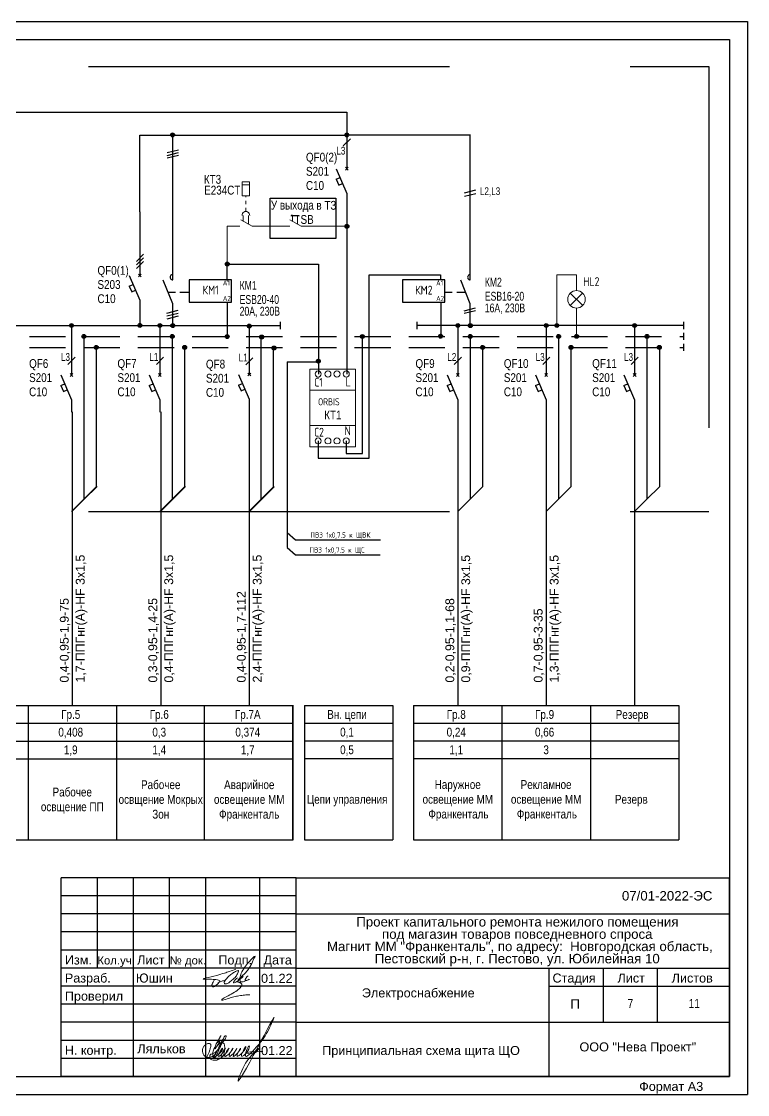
# Model space of a CAD drawing. Header units: metres. Extents: x -564 to -106, y -319 to -159.
# Drawn here: x -307.14 to -287.04, y -287.7 to -258 of the extents above; entities that cross this region are included whole.
import ezdxf
from ezdxf.enums import TextEntityAlignment as Align

# ---------------------------------------------------------------- set-up
doc = ezdxf.new("R2010")
doc.units = ezdxf.units.M
doc.header["$MEASUREMENT"] = 0
doc.linetypes.add('( Hidden )', pattern=[0.375, 0.25, -0.125])
doc.linetypes.add('Elproject1', pattern=[15, 10, -5])
for name, color, linetype in [('Elproject', 7, 'Continuous'), ('ЭЛЕКТРИК', 7, 'Continuous'), ('ЭО-ЭМ', 7, 'Continuous')]:
    doc.layers.add(name, color=color, linetype=linetype)
for name, color, linetype, lineweight in [('Level 1', 7, 'Continuous', 0), ('Level 50', 7, 'Continuous', 0), ('Level 63', 7, 'Continuous', 0), ('ЭС', 5, 'Continuous', 30)]:
    doc.layers.add(name, color=color, linetype=linetype, lineweight=lineweight)
doc.styles.add('Elproject', font='arial.ttf')
doc.styles.add('GOST 2.304', font='cs_gost2304.shx')
doc.styles.get("Standard").update_dxf_attribs({"font": 'cs_gost2304.shx'})
doc.styles.add('Style-Arial', font='arial.ttf')
doc.styles.add('Times', font='CS_Gost2304.shx')

# ---------------------------------------------------------------- blocks, each defined once
blk = doc.blocks.new('Block_dot')
blk.add_hatch(color=256).paths.add_polyline_path([(0.55, 0, 1), (-0.55, 0, 1)])
blk.add_circle((0, 0), 0.55)
blk = doc.blocks.new('Block_switch_line')
for p, q in [((0, 0), (0, -4)), ((-3, -4), (0, -11)), ((0, -11), (0, -14.5))]:
    blk.add_line(p, q)
blk = doc.blocks.new('Block_switch')
for p, q in [((-0.4, -4.4), (0.4, -3.6)), ((-0.4, -3.6), (0.4, -4.4))]:
    blk.add_line(p, q)
blk.add_blockref('Block_switch_line', (0, 0))
blk = doc.blocks.new('Block_automatic')
for p, q in [((-3, -7), (-1.91, -6.53)), ((-3, -7), (-2.3, -8.63)), ((-2.3, -8.63), (-1.21, -8.17))]:
    blk.add_line(p, q)
blk.add_blockref('Block_switch', (0, 0))

msp = doc.modelspace()

# ---------------------------------------------------------------- linework, layer by layer
for p, q in [((-294.712, -265.088), (-294.712, -264.469)), ((-302.949, -265.812), (-303.215, -265.16)), ((-294.712, -265.812), (-294.978, -265.16)), ((-302.949, -266.419), (-302.949, -265.812)), ((-302.949, -266.431), (-302.949, -265.812)), ((-294.712, -266.419), (-294.712, -265.812))]:
    msp.add_line(p, q)
at = {"linetype": '( Hidden )'}
for p, q in [((-302.5, -265.501), (-303.076, -265.501)), ((-294.839, -265.501), (-295.414, -265.501))]:
    msp.add_line(p, q, dxfattribs=at)
for points in [[(-302.494, -265.766), (-301.321, -265.766), (-301.321, -265.151), (-302.494, -265.151)], [(-296.59, -265.766), (-295.417, -265.766), (-295.417, -265.151), (-296.59, -265.151)]]:
    msp.add_lwpolyline(points, close=True)
for centre in [(-302.949, -265.078), (-294.712, -265.078)]:
    msp.add_arc(centre, 0.0751, 87.4459, 270)
at = {"color": 5, "linetype": 'Continuous', "lineweight": 0}
msp.add_spline([(-302.027, -286.701), (-301.924, -286.467), (-301.899, -286.373), (-301.899, -286.319), (-301.93, -286.288), (-301.979, -286.288), (-302.057, -286.333), (-302.111, -286.403), (-302.126, -286.443), (-302.126, -286.512), (-302.109, -286.575), (-302.066, -286.636), (-302.017, -286.664), (-301.95, -286.676), (-301.882, -286.657), (-301.823, -286.631), (-301.783, -286.6), (-301.712, -286.476), (-301.646, -286.34), (-301.592, -286.23), (-301.536, -286.132), (-301.499, -286.08), (-301.481, -286.075), (-301.474, -286.1), (-301.485, -286.142), (-301.518, -286.186), (-301.709, -286.555), (-301.77, -286.66), (-301.815, -286.686), (-301.828, -286.665), (-301.833, -286.644), (-301.841, -286.569), (-301.808, -286.445), (-301.713, -286.238), (-301.615, -286.068), (-301.712, -286.265), (-301.648, -286.21), (-301.777, -286.433), (-301.676, -286.302), (-301.602, -286.26), (-301.546, -286.275), (-301.519, -286.335), (-301.511, -286.432), (-301.582, -286.655), (-301.67, -286.719), (-301.734, -286.746), (-301.834, -286.749), (-301.902, -286.72), (-301.915, -286.699), (-301.922, -286.648), (-301.909, -286.597), (-301.833, -286.569), (-301.68, -286.432), (-301.796, -286.659), (-301.736, -286.625), (-301.582, -286.471), (-301.57, -286.426), (-301.695, -286.642), (-301.562, -286.541), (-301.494, -286.418), (-301.611, -286.651), (-301.449, -286.524), (-301.391, -286.418), (-301.514, -286.636), (-301.348, -286.53), (-301.281, -286.418), (-301.391, -286.638), (-301.221, -286.502), (-301.174, -286.418), (-301.275, -286.635), (-301.078, -286.443), (-301.073, -286.431), (-301.171, -286.623), (-300.927, -286.396), (-300.924, -286.386), (-301.049, -286.627), (-300.83, -286.396), (-300.83, -286.367), (-300.939, -286.615), (-300.638, -286.39), (-300.294, -285.897), (-300.159, -285.607), (-301.137, -287.3), (-300.954, -286.868), (-300.729, -286.577), (-300.576, -286.424), (-300.632, -286.52), (-300.902, -286.553), (-300.459, -286.51)], degree=3, dxfattribs=at)
at = {"layer": 'Elproject'}
for p, q in [((-329.037, -258.001), (-287.037, -258.001)), ((-287.037, -258.001), (-287.037, -287.701)), ((-327.037, -258.501), (-287.537, -258.501)), ((-287.537, -258.501), (-287.537, -287.201)), ((-313.774, -260.511), (-303.038, -260.511)), ((-303.038, -260.511), (-298.13, -260.514)), ((-298.13, -260.514), (-298.13, -262.076)), ((-298.228, -261.447), (-298.032, -261.251)), ((-298.13, -262.76), (-298.13, -264.499)), ((-303.86, -263.27), (-303.86, -264.64)), ((-303.958, -264.64), (-303.762, -264.445)), ((-303.958, -264.738), (-303.762, -264.543)), ((-303.958, -264.836), (-303.762, -264.64)), ((-303.86, -265.717), (-303.86, -266.414)), ((-299.976, -266.318), (-299.976, -266.514)), ((-296.193, -266.318), (-296.193, -266.514)), ((-288.813, -266.318), (-288.813, -266.514)), ((-318.915, -266.416), (-299.976, -266.416)), ((-305.753, -266.416), (-305.753, -267.394)), ((-303.306, -266.416), (-303.306, -267.394)), ((-300.832, -266.432), (-300.832, -267.41)), ((-295.057, -266.416), (-295.057, -267.394)), ((-292.61, -266.416), (-292.61, -267.394)), ((-290.164, -266.416), (-290.164, -267.394)), ((-288.813, -266.621), (-288.813, -266.817)), ((-305.41, -266.719), (-305.41, -271.221)), ((-302.964, -266.719), (-302.964, -271.221)), ((-300.514, -266.735), (-300.514, -271.237)), ((-294.714, -266.719), (-294.714, -271.221)), ((-292.268, -266.719), (-292.268, -271.221)), ((-289.821, -266.719), (-289.821, -271.221)), ((-288.813, -266.925), (-288.813, -267.12)), ((-305.851, -267.492), (-305.655, -267.296)), ((-305.068, -267.022), (-305.068, -270.878)), ((-303.404, -267.492), (-303.209, -267.296)), ((-302.621, -267.022), (-302.621, -270.878)), ((-300.171, -267.038), (-300.171, -270.894)), ((-295.155, -267.492), (-294.959, -267.296)), ((-294.372, -267.022), (-294.372, -270.878)), ((-292.708, -267.492), (-292.512, -267.296)), ((-291.925, -267.022), (-291.925, -270.878)), ((-290.262, -267.492), (-290.066, -267.296)), ((-289.479, -267.022), (-289.479, -270.878)), ((-300.93, -267.508), (-300.734, -267.312)), ((-299.784, -267.42), (-299.784, -272.147)), ((-305.732, -268.801), (-305.732, -276.936)), ((-303.282, -268.801), (-303.282, -276.936)), ((-300.832, -268.801), (-300.832, -276.936)), ((-300.832, -268.817), (-300.832, -276.952)), ((-295.059, -268.813), (-295.059, -276.936)), ((-292.613, -268.813), (-292.613, -276.936)), ((-290.164, -268.813), (-290.164, -276.936)), ((-299.784, -270.504), (-299.784, -272.562)), ((-305.41, -271.221), (-305.068, -270.878)), ((-305.389, -271.212), (-305.046, -270.869)), ((-302.964, -271.221), (-302.621, -270.878)), ((-302.939, -271.212), (-302.596, -270.869)), ((-300.514, -271.237), (-300.171, -270.894)), ((-300.489, -271.212), (-300.146, -270.869)), ((-300.489, -271.228), (-300.146, -270.885)), ((-294.714, -271.221), (-294.372, -270.878)), ((-292.268, -271.221), (-291.925, -270.878)), ((-289.821, -271.221), (-289.479, -270.878)), ((-305.753, -271.563), (-305.41, -271.221)), ((-305.732, -271.555), (-305.389, -271.212)), ((-303.306, -271.563), (-302.964, -271.221)), ((-303.282, -271.555), (-302.939, -271.212)), ((-300.856, -271.579), (-300.514, -271.237)), ((-300.832, -271.555), (-300.489, -271.212)), ((-300.832, -271.571), (-300.489, -271.228)), ((-295.057, -271.563), (-294.714, -271.221)), ((-292.61, -271.563), (-292.268, -271.221)), ((-290.164, -271.563), (-289.821, -271.221)), ((-299.784, -272.147), (-299.549, -272.35)), ((-299.784, -272.562), (-299.549, -272.765)), ((-299.549, -272.35), (-297.197, -272.35)), ((-299.549, -272.765), (-297.204, -272.765)), ((-309.408, -276.936), (-306.957, -276.936)), ((-306.957, -276.936), (-306.957, -280.654)), ((-306.957, -276.936), (-304.507, -276.936)), ((-304.507, -276.936), (-304.507, -280.654)), ((-304.507, -276.936), (-302.057, -276.936)), ((-302.083, -276.936), (-302.083, -280.654)), ((-302.081, -276.946), (-302.081, -280.664)), ((-302.057, -276.936), (-299.607, -276.936)), ((-299.633, -276.936), (-299.633, -280.654)), ((-299.63, -276.946), (-299.63, -280.664)), ((-299.307, -276.936), (-296.861, -276.936)), ((-299.307, -276.936), (-299.307, -280.654)), ((-296.861, -276.936), (-296.861, -280.654)), ((-296.282, -276.936), (-296.282, -280.654)), ((-296.282, -276.936), (-293.836, -276.936)), ((-293.836, -276.936), (-293.836, -280.654)), ((-293.836, -276.936), (-291.389, -276.936)), ((-291.389, -276.936), (-291.387, -280.654)), ((-291.387, -276.936), (-291.387, -280.654)), ((-291.387, -276.936), (-288.94, -276.936)), ((-291.387, -276.936), (-288.94, -276.936)), ((-288.94, -276.936), (-288.94, -280.654)), ((-309.408, -277.426), (-306.957, -277.426)), ((-306.957, -277.426), (-304.507, -277.426)), ((-304.507, -277.426), (-302.057, -277.426)), ((-302.057, -277.426), (-299.607, -277.426)), ((-299.307, -277.425), (-296.861, -277.425)), ((-296.282, -277.425), (-293.836, -277.425)), ((-293.836, -277.425), (-291.389, -277.425)), ((-291.387, -277.425), (-288.94, -277.425)), ((-309.408, -277.916), (-306.957, -277.916)), ((-306.957, -277.916), (-304.507, -277.916)), ((-304.507, -277.916), (-302.057, -277.916)), ((-302.057, -277.916), (-299.607, -277.916)), ((-299.307, -277.914), (-296.861, -277.914)), ((-296.282, -277.914), (-293.836, -277.914)), ((-293.836, -277.914), (-291.389, -277.914)), ((-291.387, -277.914), (-288.94, -277.914)), ((-309.408, -278.406), (-306.957, -278.406)), ((-306.957, -278.406), (-304.507, -278.406)), ((-304.507, -278.406), (-302.057, -278.406)), ((-302.057, -278.406), (-299.607, -278.406)), ((-299.307, -278.403), (-296.861, -278.403)), ((-296.282, -278.403), (-293.836, -278.403)), ((-293.836, -278.403), (-291.389, -278.403)), ((-291.387, -278.403), (-288.94, -278.403)), ((-327.037, -280.654), (-299.63, -280.654)), ((-299.307, -280.654), (-296.861, -280.654)), ((-296.282, -280.654), (-288.94, -280.654)), ((-299.537, -281.701), (-306.037, -281.701)), ((-306.037, -287.201), (-306.037, -281.701)), ((-305.037, -284.201), (-305.037, -281.701)), ((-304.037, -287.201), (-304.037, -281.701)), ((-303.037, -284.201), (-303.037, -281.701)), ((-302.037, -287.201), (-302.037, -281.701)), ((-300.537, -287.201), (-300.537, -281.701)), ((-299.537, -281.701), (-287.537, -281.701)), ((-299.537, -287.201), (-299.537, -281.701)), ((-287.537, -287.201), (-287.537, -281.701)), ((-299.537, -282.201), (-306.037, -282.201)), ((-299.537, -282.701), (-306.037, -282.701)), ((-299.537, -282.701), (-287.537, -282.701)), ((-299.537, -283.201), (-306.037, -283.201)), ((-299.537, -283.701), (-306.037, -283.701)), ((-299.537, -284.201), (-306.037, -284.201)), ((-299.537, -284.201), (-287.537, -284.201)), ((-292.537, -284.201), (-292.537, -287.201)), ((-291.037, -284.201), (-291.037, -285.701)), ((-289.537, -284.201), (-289.537, -285.701)), ((-299.537, -284.701), (-306.037, -284.701)), ((-292.537, -284.701), (-287.537, -284.701)), ((-299.537, -285.201), (-306.037, -285.201)), ((-299.537, -285.701), (-306.037, -285.701)), ((-299.537, -285.701), (-287.537, -285.701)), ((-299.537, -286.201), (-306.037, -286.201)), ((-299.537, -286.701), (-306.037, -286.701)), ((-327.037, -287.201), (-287.537, -287.201)), ((-287.537, -287.201), (-306.037, -287.201)), ((-329.037, -287.701), (-287.037, -287.701))]:
    msp.add_line(p, q, dxfattribs=at)
at = {"layer": 'Elproject', "color": 7, "linetype": 'Elproject1'}
for p, q in [((-320.285, -259.249), (-288.106, -259.249)), ((-288.106, -259.249), (-288.106, -271.563)), ((-320.285, -271.563), (-288.106, -271.563))]:
    msp.add_line(p, q, dxfattribs=at)
at = {"layer": 'Elproject', "color": 7, "linetype": 'Elproject1', "ltscale": 0.1}
for p, q in [((-318.915, -266.719), (-288.813, -266.719)), ((-318.915, -267.022), (-288.813, -267.022))]:
    msp.add_line(p, q, dxfattribs=at)
at = {"layer": 'Elproject', "color": 7, "linetype": 'Elproject1', "ltscale": 0.5}
msp.add_lwpolyline([(-300.249, -262.888), (-298.434, -262.888), (-298.434, -264.01), (-300.249, -264.01)], close=True, dxfattribs=at)
at = {"layer": 'Elproject'}
msp.add_lwpolyline([(-288.813, -266.416), (-296.193, -266.416)], dxfattribs=at)
at = {"layer": 'Level 1', "color": 5, "lineweight": 20}
for points in [[(-300.825, -284.517), (-300.961, -284.566), (-301.076, -284.596), (-301.087, -284.56), (-301.091, -284.485), (-301.064, -284.338), (-300.962, -284.188), (-300.847, -284.034), (-300.737, -283.917), (-300.684, -283.869), (-300.657, -283.866), (-300.704, -283.934), (-300.737, -284.024), (-300.786, -284.131), (-300.859, -284.242), (-300.95, -284.35), (-301.02, -284.403), (-301.067, -284.45), (-301.147, -284.535), (-301.161, -284.584), (-301.122, -284.603), (-301.044, -284.622), (-301.024, -284.666), (-301.103, -284.774), (-301.231, -284.871), (-301.425, -284.968), (-301.569, -285.046), (-301.6, -285.085), (-301.604, -285.1), (-301.386, -285.034), (-301.262, -284.996), (-301.118, -284.968), (-300.963, -284.945), (-300.873, -284.933), (-300.819, -284.941)], [(-301.8, -284.536), (-301.851, -284.624), (-301.86, -284.647), (-301.864, -284.664), (-301.866, -284.694), (-301.854, -284.718), (-301.831, -284.726), (-301.795, -284.719), (-301.711, -284.65), (-301.662, -284.586), (-301.642, -284.551), (-301.676, -284.53), (-301.738, -284.517), (-301.928, -284.508), (-302.016, -284.508), (-302.113, -284.511), (-302.109, -284.493), (-302.094, -284.489), (-301.691, -284.394), (-301.545, -284.347), (-301.324, -284.281), (-301.208, -284.227)], [(-301.699, -284.61), (-301.629, -284.574), (-301.561, -284.552), (-301.515, -284.545), (-301.5, -284.545), (-301.408, -284.431), (-301.319, -284.358), (-301.207, -284.29), (-301.149, -284.269), (-301.125, -284.273), (-301.127, -284.302), (-301.186, -284.421), (-301.265, -284.501), (-301.358, -284.578), (-301.44, -284.639), (-301.486, -284.639), (-301.513, -284.637), (-301.527, -284.612), (-301.52, -284.564), (-301.498, -284.542)], [(-301.161, -284.467), (-301.192, -284.496), (-301.216, -284.524), (-301.243, -284.549), (-301.261, -284.577), (-301.272, -284.6), (-301.269, -284.609), (-301.255, -284.612), (-301.198, -284.587), (-301.151, -284.56), (-301.054, -284.483), (-301.006, -284.439), (-300.996, -284.415), (-301.037, -284.427), (-301.083, -284.475), (-301.125, -284.517), (-301.144, -284.543), (-301.149, -284.585), (-301.137, -284.599), (-301.052, -284.587), (-301.003, -284.58), (-300.938, -284.556), (-300.86, -284.531), (-300.821, -284.5), (-300.862, -284.524), (-300.928, -284.543), (-300.95, -284.543), (-300.943, -284.497), (-300.882, -284.425), (-300.862, -284.42)]]:
    msp.add_open_spline(points, degree=3, dxfattribs=at)
at = {"layer": 'Level 50', "color": 18, "linetype": 'Continuous', "lineweight": 13, "ltscale": 100}
msp.add_lwpolyline([(-299.156, -267.621), (-297.895, -267.621), (-297.895, -269.772), (-299.156, -269.772)], close=True, dxfattribs=at)
for points in [[(-299.156, -268.209), (-297.895, -268.209)], [(-299.156, -269.187), (-297.895, -269.187)]]:
    msp.add_lwpolyline(points, dxfattribs=at)
for centre in [(-298.924, -267.758), (-298.654, -267.758), (-298.403, -267.758), (-298.147, -267.758), (-298.924, -269.609), (-298.654, -269.609), (-298.403, -269.609), (-298.147, -269.609)]:
    msp.add_circle(centre, 0.0835, dxfattribs=at)
at = {"layer": 'Level 63', "lineweight": 13}
for points in [[(-291.77, -265.01), (-292.317, -265.01), (-292.317, -266.417)], [(-291.77, -265.01), (-291.77, -265.01), (-291.77, -265.444)], [(-291.6, -265.858), (-291.946, -265.522)], [(-291.603, -265.519), (-291.944, -265.861)], [(-291.77, -265.932), (-291.77, -266.71)]]:
    msp.add_lwpolyline(points, dxfattribs=at)
msp.add_circle((-291.773, -265.69), 0.242, dxfattribs=at)
at = {"layer": 'ЭЛЕКТРИК', "ltscale": 0.5}
for p, q in [((-303.103, -261.632), (-302.79, -261.553)), ((-303.103, -261.71), (-302.79, -261.632)), ((-303.102, -261.777), (-302.789, -261.699)), ((-294.869, -262.742), (-294.556, -262.664)), ((-294.869, -262.84), (-294.556, -262.762)), ((-303.116, -266.072), (-302.803, -265.993)), ((-303.116, -266.15), (-302.803, -266.072)), ((-294.881, -266.074), (-294.567, -265.996)), ((-294.879, -266.006), (-294.566, -265.927)), ((-303.102, -266.228), (-302.789, -266.15))]:
    msp.add_line(p, q, dxfattribs=at)
at = {"layer": 'ЭО-ЭМ'}
for p, q in [((-303.86, -263.27), (-303.859, -261.172)), ((-303.859, -261.172), (-303.859, -261.146)), ((-303.859, -261.146), (-302.948, -261.146)), ((-302.949, -265.153), (-302.948, -261.147)), ((-302.948, -261.146), (-298.129, -261.145)), ((-294.711, -261.145), (-298.13, -261.145)), ((-294.712, -265.153), (-294.712, -261.145)), ((-298.13, -264.499), (-298.13, -267.763)), ((-297.509, -270.089), (-297.509, -265.016)), ((-297.509, -265.016), (-295.537, -265.016)), ((-295.537, -265.016), (-295.537, -265.147)), ((-295.532, -265.777), (-295.532, -266.719)), ((-297.701, -269.961), (-297.701, -266.722)), ((-298.924, -269.609), (-298.924, -270.089)), ((-298.147, -269.609), (-298.147, -269.961)), ((-298.147, -269.961), (-297.701, -269.961)), ((-298.924, -270.089), (-297.509, -270.089))]:
    msp.add_line(p, q, dxfattribs=at)
for points in [[(-301.439, -265.161), (-301.439, -264.716), (-298.914, -264.716), (-298.914, -267.761)], [(-301.444, -265.758), (-301.444, -266.717)], [(-299.784, -267.42), (-298.919, -267.42)]]:
    msp.add_lwpolyline(points, dxfattribs=at)
at = {"layer": 'ЭС', "color": 0, "linetype": 'Continuous', "lineweight": 13}
for p, q in [((-300.755, -263.67), (-301.065, -263.494)), ((-300.755, -263.67), (-299.704, -263.67)), ((-299.394, -263.67), (-299.704, -263.494)), ((-299.394, -263.67), (-298.13, -263.67))]:
    msp.add_line(p, q, dxfattribs=at)
msp.add_lwpolyline([(-301.025, -262.823), (-300.825, -262.823), (-300.825, -262.439), (-301.025, -262.439)], close=True, dxfattribs=at)
for points in [[(-301.025, -262.526), (-300.825, -262.526)], [(-301, -263.37), (-301, -263.531)], [(-300.853, -263.614), (-300.853, -263.37)], [(-299.492, -263.614), (-299.492, -263.37), (-299.639, -263.37), (-299.639, -263.531)], [(-301.097, -263.67), (-301.439, -263.67), (-301.439, -265.185)]]:
    msp.add_lwpolyline(points, dxfattribs=at)
at = {"layer": 'ЭС', "color": 0, "linetype": '( Hidden )', "lineweight": 13, "ltscale": 0.4}
msp.add_lwpolyline([(-300.925, -263.261), (-300.925, -262.823)], dxfattribs=at)
at = {"layer": 'ЭС', "color": 0, "linetype": 'Continuous', "lineweight": 30}
for points in [[(-299.639, -263.37), (-299.672, -263.37), (-299.672, -263.392)], [(-299.639, -263.37), (-299.492, -263.37)], [(-299.492, -263.37), (-299.459, -263.37), (-299.459, -263.392)]]:
    msp.add_lwpolyline(points, dxfattribs=at)
at = {"layer": 'ЭС', "color": 0, "linetype": 'Continuous', "lineweight": 13}
msp.add_arc((-300.926, -263.366), 0.106, 358.0571, 181.9429, dxfattribs=at)

# ---------------------------------------------------------------- block references
at = {"layer": 'Elproject', "xscale": 0.0978585528801781, "yscale": 0.0978585528801781, "zscale": 0.0978585528801781}
for name, p in [('Block_dot', (-302.955, -261.14)), ('Block_dot', (-298.13, -261.142)), ('Block_automatic', (-298.13, -261.684)), ('Block_dot', (-298.129, -263.67)), ('Block_automatic', (-303.86, -264.64)), ('Block_dot', (-301.44, -264.716)), ('Block_dot', (-305.753, -266.416)), ('Block_dot', (-303.86, -266.414)), ('Block_dot', (-303.306, -266.416)), ('Block_dot', (-302.949, -266.418)), ('Block_dot', (-300.832, -266.432)), ('Block_dot', (-295.057, -266.416)), ('Block_dot', (-294.712, -266.418)), ('Block_dot', (-292.61, -266.416)), ('Block_dot', (-292.316, -266.416)), ('Block_dot', (-290.164, -266.416)), ('Block_dot', (-305.41, -266.719)), ('Block_dot', (-302.964, -266.719)), ('Block_dot', (-301.444, -266.723)), ('Block_dot', (-300.489, -266.735)), ('Block_dot', (-297.701, -266.72)), ('Block_dot', (-295.534, -266.713)), ('Block_dot', (-294.714, -266.719)), ('Block_dot', (-292.268, -266.719)), ('Block_dot', (-291.77, -266.717)), ('Block_dot', (-289.821, -266.719)), ('Block_dot', (-305.068, -267.022)), ('Block_dot', (-302.621, -267.022)), ('Block_dot', (-300.147, -267.038)), ('Block_dot', (-294.372, -267.022)), ('Block_dot', (-291.925, -267.022)), ('Block_dot', (-289.479, -267.022)), ('Block_automatic', (-305.753, -267.394)), ('Block_automatic', (-303.306, -267.394)), ('Block_automatic', (-300.832, -267.382)), ('Block_dot', (-298.92, -267.402)), ('Block_automatic', (-295.057, -267.394)), ('Block_automatic', (-292.61, -267.394)), ('Block_automatic', (-290.164, -267.394))]:
    msp.add_blockref(name, p, dxfattribs=at)

# ---------------------------------------------------------------- texts
at = {"style": 'Times'}
msp.add_text('HL2', height=0.2446, dxfattribs=at).set_placement((-291.36, -265.201), align=Align.MIDDLE_CENTER)
at = {"color": 7, "linetype": 'Continuous', "lineweight": 30, "style": 'Style-Arial'}
for s, p in [('Проект капитального ремонта нежилого помещения', (-297.869, -283.051)), ('под магазин товаров повседневного спроса', (-297.155, -283.391)), (' Магнит ММ "Франкенталь", по адресу:  Новгородская область,', (-298.782, -283.731)), ('Пестовский р-н, г. Пестово, ул. Юбилейная 10', (-297.359, -284.07))]:
    msp.add_text(s, height=0.2625, dxfattribs=at).set_placement(p)
at = {"color": 7, "linetype": 'Continuous', "lineweight": 13, "style": 'Style-Arial'}
msp.add_text('Юшин', height=0.25, dxfattribs=at).set_placement((-303.46, -284.476), align=Align.MIDDLE_CENTER)
msp.add_text('П', height=0.263, dxfattribs=at).set_placement((-291.809, -285.063), align=Align.TOP_CENTER)
at = {"color": 7, "linetype": 'Continuous', "lineweight": 0, "style": 'Style-Arial', "width": 0.8}
for s, p in [('7', (-290.279, -285.057)), ('11', (-288.511, -285.057))]:
    msp.add_text(s, height=0.25, dxfattribs=at).set_placement(p, align=Align.TOP_CENTER)
at = {"color": 7, "linetype": 'Continuous', "lineweight": 13, "style": 'Style-Arial'}
msp.add_text('ООО "Нева Проект"', height=0.25, dxfattribs=at).set_placement((-291.69, -286.257), align=Align.TOP_LEFT)
at = {"color": 7, "lineweight": 13, "style": 'Style-Arial'}
msp.add_text('Ляльков', height=0.25, dxfattribs=at).set_placement((-303.931, -286.309), align=Align.TOP_LEFT)
at = {"color": 7, "linetype": 'Continuous', "lineweight": 30, "char_height": 0.25, "attachment_point": 1, "line_spacing_factor": 0.72, "style": 'GOST 2.304'}
for insert in [(-300.506, -284.359), (-300.506, -286.359)]:
    msp.add_mtext('{\\fArial|b0|i0|c0|p39;01.22}', dxfattribs=dict(at, insert=insert))
at = {"color": 7, "linetype": 'Continuous', "lineweight": 0, "insert": (-296.153, -284.925), "char_height": 0.25, "attachment_point": 5, "line_spacing_factor": 0.776524, "style": 'Style-Arial'}
msp.add_mtext('Электроснабжение', dxfattribs=at)
msp.add_mtext('Электроснабжение', dxfattribs=at)
at = {"layer": 'Elproject', "style": 'Elproject'}
for s, height, width, p in [('QF0(2)', 0.2446, 0.8, (-299.262, -261.879)), ('L3', 0.2153, 0.75, (-298.423, -261.684)), ('КТ3', 0.2446, 0.8, (-302.088, -262.493)), ('S201', 0.2446, 0.8, (-299.262, -262.271)), ('E234CT', 0.2446, 0.8, (-302.08, -262.791)), ('C10', 0.2446, 0.8, (-299.262, -262.662)), ('L2,L3', 0.2153, 0.75, (-294.448, -262.806)), ('У выхода', 0.2446, 0.8, (-300.234, -263.208)), ('в ТЗ', 0.2446, 0.8, (-298.973, -263.212)), ('SB', 0.2446, 0.8, (-299.412, -263.603)), ('QF0(1)', 0.2446, 0.8, (-305.034, -265.013)), ('S203', 0.2446, 0.8, (-305.034, -265.404)), ('КМ1', 0.2446, 0.7, (-301.098, -265.427)), ('КМ2', 0.2446, 0.7, (-294.311, -265.337)), ('ESB16-20', 0.2446, 0.7, (-294.311, -265.728)), ('C10', 0.2446, 0.8, (-305.034, -265.796)), ('ESB20-40', 0.2446, 0.7, (-301.098, -265.818)), ('16А, 230В', 0.2446, 0.7, (-294.311, -266.052)), ('20А, 230В', 0.2446, 0.7, (-301.098, -266.142)), ('L3', 0.2153, 0.75, (-306.046, -267.394)), ('L1', 0.2153, 0.75, (-303.6, -267.394)), ('L1', 0.2153, 0.75, (-301.126, -267.41)), ('L2', 0.2153, 0.75, (-295.35, -267.394)), ('L3', 0.2153, 0.75, (-292.904, -267.394)), ('L3', 0.2153, 0.75, (-290.457, -267.394)), ('QF6', 0.2446, 0.8, (-306.927, -267.59)), ('QF7', 0.2446, 0.8, (-304.481, -267.59)), ('QF8', 0.2446, 0.8, (-302.031, -267.606)), ('QF9', 0.2446, 0.8, (-296.231, -267.59)), ('QF10', 0.2446, 0.8, (-293.784, -267.59)), ('QF11', 0.2446, 0.8, (-291.338, -267.59)), ('S201', 0.2446, 0.8, (-306.927, -267.981)), ('S201', 0.2446, 0.8, (-304.481, -267.981)), ('S201', 0.2446, 0.8, (-302.031, -267.998)), ('S201', 0.2446, 0.8, (-296.231, -267.981)), ('S201', 0.2446, 0.8, (-293.784, -267.981)), ('S201', 0.2446, 0.8, (-291.338, -267.981)), ('C10', 0.2446, 0.8, (-306.927, -268.373)), ('C10', 0.2446, 0.8, (-304.481, -268.373)), ('C10', 0.2446, 0.8, (-302.031, -268.389)), ('C10', 0.2446, 0.8, (-296.231, -268.373)), ('C10', 0.2446, 0.8, (-293.784, -268.373)), ('C10', 0.2446, 0.8, (-291.338, -268.373)), ('КТ1', 0.2446, 0.8, (-298.755, -269.016)), ('Гр.5', 0.245, 0.8, (-306.039, -277.303)), ('Гр.6', 0.245, 0.8, (-303.588, -277.303)), ('Гр.7А', 0.245, 0.8, (-301.23, -277.303)), ('Вн. цепи', 0.2446, 0.8, (-298.673, -277.303)), ('Гр.8', 0.2446, 0.8, (-295.365, -277.303)), ('Гр.9', 0.2446, 0.8, (-292.919, -277.303)), ('Резерв', 0.2446, 0.8, (-290.687, -277.303)), ('0,408', 0.245, 0.8, (-306.117, -277.793)), ('0,3', 0.245, 0.8, (-303.514, -277.793)), ('0,374', 0.245, 0.8, (-301.216, -277.793)), ('0,1', 0.2446, 0.8, (-298.316, -277.792)), ('0,24', 0.2446, 0.8, (-295.367, -277.792)), ('0,66', 0.2446, 0.8, (-292.921, -277.792)), ('1,9', 0.245, 0.8, (-305.965, -278.283)), ('1,4', 0.245, 0.8, (-303.514, -278.283)), ('1,7', 0.245, 0.8, (-301.064, -278.283)), ('0,5', 0.2446, 0.8, (-298.316, -278.281)), ('1,1', 0.2446, 0.8, (-295.291, -278.281)), ('3', 0.245, 0.8, (-292.689, -278.281)), ('Рабочее', 0.245, 0.8, (-303.828, -279.247)), ('Аварийное', 0.245, 0.8, (-301.529, -279.247)), ('Наружное', 0.2446, 0.8, (-295.698, -279.243)), ('Рекламное', 0.2446, 0.8, (-293.318, -279.243)), ('Рабочее', 0.245, 0.8, (-306.278, -279.451)), ('освщение Мокрых', 0.24502, 0.8, (-304.449, -279.655)), ('освещение ММ', 0.24502, 0.8, (-301.809, -279.655)), ('Цепи управления ', 0.24465, 0.8, (-299.236, -279.651)), ('освещение ММ', 0.24465, 0.8, (-296.034, -279.651)), ('освещение ММ', 0.24465, 0.8, (-293.588, -279.651)), ('Резерв', 0.2446, 0.8, (-290.709, -279.651)), ('освщение ПП', 0.24502, 0.8, (-306.601, -279.859)), ('Зон', 0.245, 0.8, (-303.517, -280.064)), ('Франкенталь', 0.24502, 0.8, (-301.667, -280.064)), ('Франкенталь', 0.24465, 0.8, (-295.873, -280.06)), ('Франкенталь', 0.24465, 0.8, (-293.424, -280.06))]:
    msp.add_text(s, height=height, dxfattribs=dict(at, width=width)).set_placement(p)
for s, height, p in [('1,7-ППГнг(А)-HF 3х1,5', 0.24502, (-305.389, -276.298)), ('0,4-ППГнг(А)-HF 3х1,5', 0.24502, (-302.939, -276.298)), ('2,4-ППГнг(А)-HF 3х1,5', 0.24502, (-300.489, -276.298)), ('0,9-ППГнг(А)-HF 3х1,5', 0.24465, (-294.717, -276.299)), ('1,3-ППГнг(А)-HF 3х1,5', 0.24465, (-292.27, -276.299)), ('0,4-0,95-1,7-112', 0.24502, (-300.93, -276.298)), ('0,4-0,95-1,9-75', 0.24502, (-305.83, -276.298)), ('0,3-0,95-1,4-25', 0.24502, (-303.38, -276.298)), ('0,2-0,95-1,1-68', 0.24465, (-295.157, -276.299)), ('0,7-0,95-3-35', 0.24465, (-292.711, -276.299))]:
    msp.add_text(s, height=height, rotation=90, dxfattribs=at).set_placement(p)
for s, height, p in [('Изм.', 0.25, (-305.937, -284.101)), ('Кол.уч.', 0.225, (-305.037, -284.101)), ('Лист', 0.25, (-303.937, -284.101)), ('№ док.', 0.225, (-303.037, -284.101)), ('Подп.', 0.25, (-301.687, -284.101)), ('Дата', 0.25, (-300.437, -284.101)), ('Разраб.', 0.25, (-305.937, -284.601)), ('Стадия', 0.25, (-292.437, -284.601)), ('Лист', 0.25, (-290.637, -284.601)), ('Листов', 0.25, (-289.137, -284.601)), ('Проверил', 0.25, (-305.937, -285.101)), ('Н. контр.', 0.25, (-305.937, -286.601)), ('Принципиальная схема щита ЩО', 0.25, (-298.812, -286.607)), ('Формат А3', 0.25, (-290.037, -287.601))]:
    msp.add_text(s, height=height, dxfattribs=at).set_placement(p)
at = {"layer": 'Level 1', "color": 7, "linetype": 'Continuous', "lineweight": 30, "style": 'Style-Arial'}
msp.add_text('07/01-2022-ЭС', height=0.2625, dxfattribs=at).set_placement((-290.515, -282.331))
at = {"layer": 'ЭО-ЭМ'}
for s, p in [('А1', (-301.563, -265.309)), ('А1', (-295.659, -265.309)), ('А2', (-301.563, -265.74)), ('А2', (-295.658, -265.74))]:
    msp.add_text(s, height=0.1431, dxfattribs=at).set_placement(p)
at = {"layer": 'ЭО-ЭМ', "style": 'Times'}
for s, height, p in [('КМ1', 0.2446, (-301.902, -265.436)), ('КМ2', 0.2446, (-295.998, -265.436)), ('С1', 0.2446, (-298.91, -267.986)), ('L', 0.245, (-298.093, -267.98)), ('С2', 0.2446, (-298.897, -269.369)), ('N', 0.245, (-298.107, -269.331))]:
    msp.add_text(s, height=height, dxfattribs=at).set_placement(p, align=Align.MIDDLE_CENTER)
for s, p in [('ПВ3 1х0,7.5 к ЩВК', (-298.309, -272.287)), ('ПВ3 1х0,7.5 к ЩС', (-298.402, -272.701))]:
    msp.add_text(s, height=0.14679, dxfattribs=at).set_placement(p, align=Align.CENTER)
at = {"layer": 'ЭО-ЭМ', "color": 18, "insert": (-300.352, -268.429), "char_height": 0.19612, "width": 3.08123, "attachment_point": 1, "style": 'Times'}
msp.add_mtext('\\pxi7.2696;ORBIS', dxfattribs=at)

doc.saveas('drawing.dxf')
